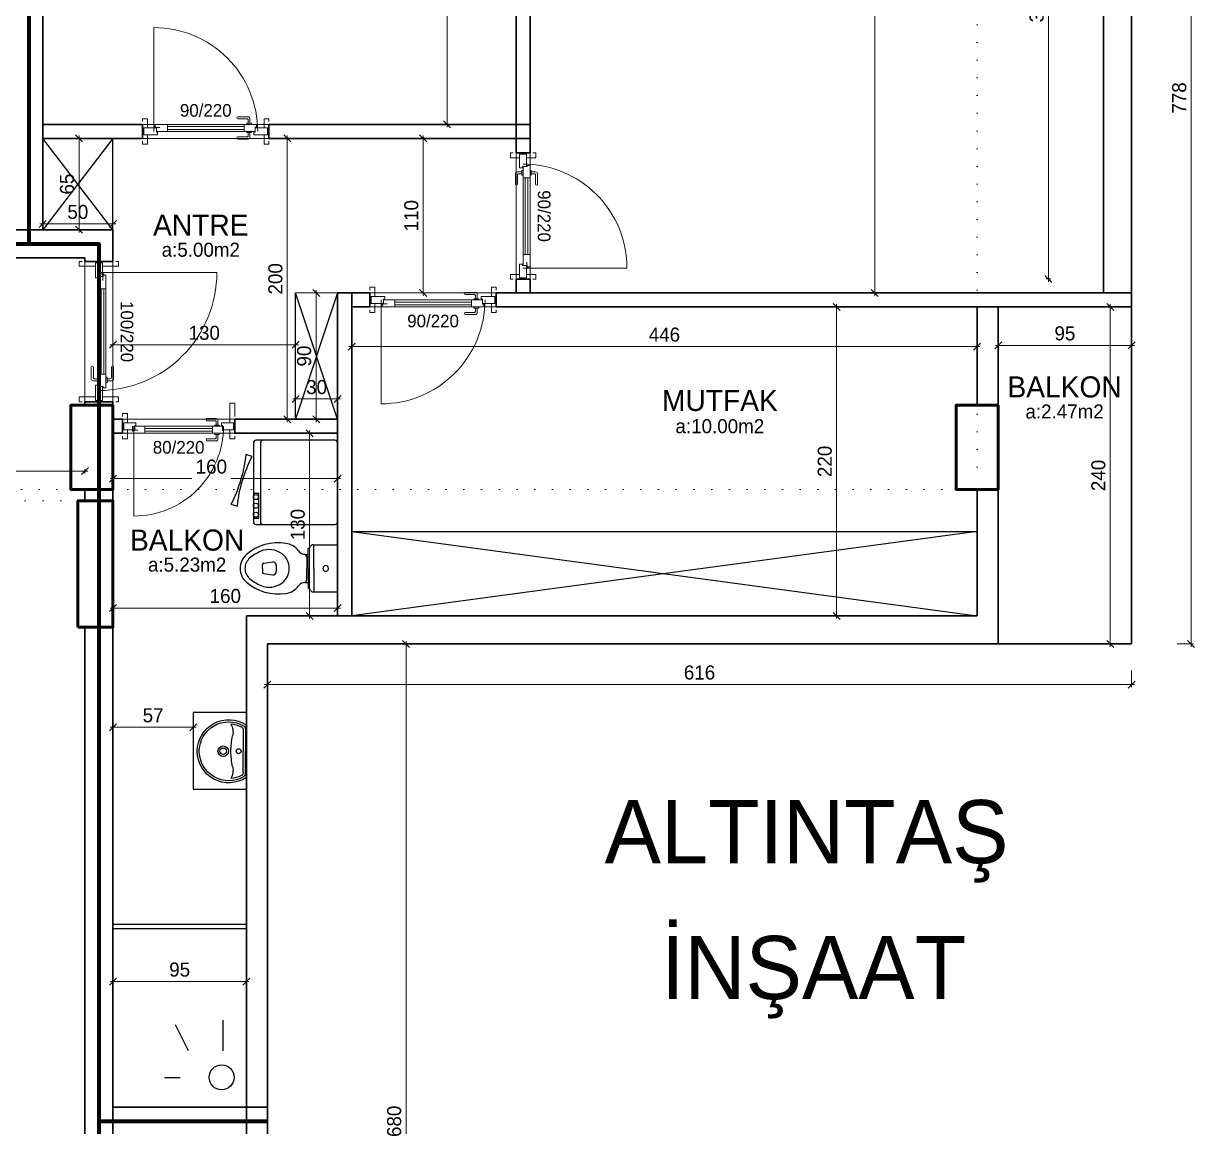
# Model space of a CAD drawing. Header units: centimetres. Extents: x 562865 to 1310255, y -148070 to 32737.
# Drawn here: x 587810 to 588644, y -12885 to -12099 of the extents above; entities that cross this region are included whole.
import ezdxf
from ezdxf.enums import TextEntityAlignment as Align

# ---------------------------------------------------------------- set-up
doc = ezdxf.new("R2010")
doc.units = ezdxf.units.CM
doc.header["$LTSCALE"] = 2.5
doc.linetypes.add('DOT', pattern=[0.25, 0, -0.25])
doc.layers.get('0').update_dxf_attribs({"color": 86})
for name, color, linetype, lineweight in [('ADAKENARI', 18, 'Continuous', 5), ('DUVAR', 4, 'Continuous', 30), ('duvar-kesim', 7, 'Continuous', 0), ('GÖRÜNÜŞLER', 96, 'Continuous', 25), ('iç ölçü', 106, 'Continuous', 18), ('kapi', 9, 'Continuous', 0), ('kolon', 1, 'Continuous', 53)]:
    doc.layers.add(name, color=color, linetype=linetype, lineweight=lineweight)
for name, color, linetype in [('alan', 7, 'Continuous'), ('kapi-yazi', 7, 'Continuous'), ('mahal', 7, 'Continuous')]:
    doc.layers.add(name, color=color, linetype=linetype)
doc.styles.add('PINAR', font='comic.ttf')
doc.dimstyles.new('TEMİZ ÖLÇÜ', dxfattribs={"dimtxt": 10, "dimasz": 5, "dimexe": 1.8, "dimexo": 0.625, "dimgap": 3, "dimtad": 1, "dimdec": 0, "dimrnd": 0.5, "dimzin": 1, "dimdsep": 46, "dimtxsty": 'PINAR', "dimblk": 'OBLIQUE', "dimcen": 0.9, "dimdle": 2, "dimclrd": 256, "dimclre": 256, "dimclrt": 7, "dimadec": 0, "dimazin": 0, "dimtfac": 1, "dimtdec": 0, "dimtofl": 0, "dimtmove": 2, "dimatfit": 2, "dimfxl": 10, "dimfxlon": 1, "dimlwd": -1, "dimlwe": -1, "dimarcsym": 0})

# ---------------------------------------------------------------- blocks, each defined once
blk = doc.blocks.new('_Oblique')
at = {"color": 0, "linetype": 'ByBlock', "lineweight": -2}
blk.add_line((-0.5, -0.5), (0.5, 0.5), dxfattribs=at)
blk = doc.blocks.new('*D859')
at = {"layer": 'Defpoints', "color": 0}
for p in [(587723.76, -12416.28), (587853.76, -12416.28), (587853.76, -12418.17)]:
    blk.add_point(p, dxfattribs=at)
at = {"layer": 'iç ölçü'}
for p, q in [((587721.76, -12418.17), (587855.76, -12418.17)), ((587723.76, -12416.9), (587723.76, -12419.97)), ((587853.76, -12416.9), (587853.76, -12419.97))]:
    blk.add_line(p, q, dxfattribs=at)
at = {"layer": 'iç ölçü', "linetype": 'ByBlock', "xscale": 5, "yscale": 5, "zscale": 5, "rotation": 180}
blk.add_blockref('_Oblique', (587723.76, -12418.17), dxfattribs=at)
at = {"layer": 'iç ölçü', "linetype": 'ByBlock', "xscale": 5, "yscale": 5, "zscale": 5}
blk.add_blockref('_Oblique', (587853.76, -12418.17), dxfattribs=at)
at = {"layer": 'iç ölçü', "color": 7, "insert": (587788.76, -12409.74), "char_height": 10, "attachment_point": 5, "style": 'PINAR'}
blk.add_mtext('130', dxfattribs=at)
blk = doc.blocks.new('fm-door1')
at = {"linetype": 'Continuous'}
for p, q in [((0, 25), (0, -25)), ((100, 25), (0, 25)), ((79.7, 31.8), (79.7, -0.3)), ((84, 27.6), (127.8, 27.6)), ((90, 50), (910, 50)), ((90, 50), (90, 30)), ((100, 30), (90, 30)), ((100, 30), (100, -5)), ((100, 30), (100, -5)), ((100, 0), (900, 0)), ((190, 50), (190, 0)), ((810, 50), (810, 0)), ((910, 30), (900, 30)), ((900, 30), (900, -5)), ((900, 25), (1000, 25)), ((910, 50), (910, 30)), ((1000, 25), (1000, -25)), ((110, -25), (0, -25)), ((100, -5), (110, -5)), ((110, -5), (100, -5)), ((110, -5), (110, -25)), ((110, -25), (110, -5)), ((890, -25), (890, -5)), ((890, -5), (900, -5)), ((890, -25), (1000, -25))]:
    blk.add_line(p, q, dxfattribs=at)
at = {"color": 8, "linetype": 'Continuous'}
for p, q in [((190, 35), (810, 35)), ((190, 15), (810, 15))]:
    blk.add_line(p, q, dxfattribs=at)
at = {"linetype": 'Continuous'}
for points in [[(857.6, 58.1), (857.6, 88.9, 0.414214), (842.4, 104.1), (758.6, 104.1, 1), (758.6, 88.9), (834.8, 88.9, -0.414214), (842.4, 81.3), (842.4, 58.1)], [(857.6, -8.1), (857.6, -38.9, -0.414214), (842.4, -54.1), (758.6, -54.1, -1), (758.6, -38.9), (834.8, -38.9, 0.414214), (842.4, -31.3), (842.4, -8.1)]]:
    blk.add_lwpolyline(points, format="xyb", dxfattribs=at)
for points in [[(869, 50), (869, 58.1), (831, 58.1), (831, 50)], [(869, 0), (869, -8.1), (831, -8.1), (831, 0)]]:
    blk.add_lwpolyline(points, dxfattribs=at)
blk.add_circle((84, 31.8), 4.26, dxfattribs=at)
blk = doc.blocks.new('*D843')
at = {"layer": 'Defpoints', "color": 0}
for p in [(588399.88, -11783.56), (588416.15, -11783.56), (588399.88, -12291.28)]:
    blk.add_point(p, dxfattribs=at)
at = {"layer": 'iç ölçü'}
for p, q in [((588416.15, -12293.28), (588416.15, -11781.56)), ((588406.15, -11783.56), (588417.95, -11783.56)), ((588406.15, -12291.28), (588417.95, -12291.28))]:
    blk.add_line(p, q, dxfattribs=at)
at = {"layer": 'iç ölçü', "linetype": 'ByBlock', "xscale": 5, "yscale": 5, "zscale": 5}
for p, rotation in [((588416.15, -11783.56), 90), ((588416.15, -12291.28), 270)]:
    blk.add_blockref('_Oblique', p, dxfattribs=dict(at, rotation=rotation))
at = {"layer": 'iç ölçü', "color": 7, "insert": (588407.68, -12037.42), "char_height": 10, "attachment_point": 5, "rotation": 90, "style": 'PINAR'}
blk.add_mtext('508', dxfattribs=at)
blk = doc.blocks.new('*D844')
at = {"layer": 'Defpoints', "color": 0}
for p in [(588537.69, -11893.56), (588537.69, -12281.28), (588539.86, -12281.28)]:
    blk.add_point(p, dxfattribs=at)
at = {"layer": 'iç ölçü'}
for p, q in [((588538.32, -11893.56), (588541.66, -11893.56)), ((588539.86, -11891.56), (588539.86, -12283.28)), ((588538.32, -12281.28), (588541.66, -12281.28))]:
    blk.add_line(p, q, dxfattribs=at)
at = {"layer": 'iç ölçü', "linetype": 'ByBlock', "xscale": 5, "yscale": 5, "zscale": 5}
for p, rotation in [((588539.86, -11893.56), 90), ((588539.86, -12281.28), 270)]:
    blk.add_blockref('_Oblique', p, dxfattribs=dict(at, rotation=rotation))
at = {"layer": 'iç ölçü', "color": 7, "insert": (588531.5, -12087.42), "char_height": 10, "attachment_point": 5, "rotation": 90, "style": 'PINAR'}
blk.add_mtext('388', dxfattribs=at)
blk = doc.blocks.new('*D847')
at = {"layer": 'Defpoints', "color": 0}
for p in [(588316.42, -12301.28), (588316.42, -12521.28), (588389.01, -12521.28)]:
    blk.add_point(p, dxfattribs=at)
at = {"layer": 'iç ölçü'}
for p, q in [((588389.01, -12299.28), (588389.01, -12523.28)), ((588379.01, -12301.28), (588390.81, -12301.28)), ((588379.01, -12521.28), (588390.81, -12521.28))]:
    blk.add_line(p, q, dxfattribs=at)
at = {"layer": 'iç ölçü', "linetype": 'ByBlock', "xscale": 5, "yscale": 5, "zscale": 5}
for p, rotation in [((588389.01, -12301.28), 90), ((588389.01, -12521.28), 270)]:
    blk.add_blockref('_Oblique', p, dxfattribs=dict(at, rotation=rotation))
at = {"layer": 'iç ölçü', "color": 7, "insert": (588380.62, -12411.28), "char_height": 10, "attachment_point": 5, "rotation": 90, "style": 'PINAR'}
blk.add_mtext('220', dxfattribs=at)
blk = doc.blocks.new('*D848')
at = {"layer": 'Defpoints', "color": 0}
for p in [(588043.76, -12330.81), (588489.09, -12329.54), (588489.09, -12330.81)]:
    blk.add_point(p, dxfattribs=at)
at = {"layer": 'iç ölçü'}
for p, q in [((588041.76, -12329.54), (588491.09, -12329.54)), ((588043.76, -12330.19), (588043.76, -12327.74)), ((588489.09, -12330.19), (588489.09, -12327.74))]:
    blk.add_line(p, q, dxfattribs=at)
at = {"layer": 'iç ölçü', "linetype": 'ByBlock', "xscale": 5, "yscale": 5, "zscale": 5, "rotation": 180}
blk.add_blockref('_Oblique', (588043.76, -12329.54), dxfattribs=at)
at = {"layer": 'iç ölçü', "linetype": 'ByBlock', "xscale": 5, "yscale": 5, "zscale": 5}
blk.add_blockref('_Oblique', (588489.09, -12329.54), dxfattribs=at)
at = {"layer": 'iç ölçü', "color": 7, "insert": (588266.42, -12321.02), "char_height": 10, "attachment_point": 5, "style": 'PINAR'}
blk.add_mtext('446', dxfattribs=at)
blk = doc.blocks.new('*D849')
at = {"layer": 'Defpoints', "color": 0}
for p in [(587873.76, -12391.23), (588033.76, -12391.23), (588033.76, -12423.52)]:
    blk.add_point(p, dxfattribs=at)
at = {"layer": 'iç ölçü'}
for p, q in [((587873.76, -12413.52), (587873.76, -12425.32)), ((588033.76, -12413.52), (588033.76, -12425.32)), ((587871.76, -12423.52), (587930.03, -12423.52)), ((588035.76, -12423.52), (587957.63, -12423.52))]:
    blk.add_line(p, q, dxfattribs=at)
at = {"layer": 'iç ölçü', "linetype": 'ByBlock', "xscale": 5, "yscale": 5, "zscale": 5, "rotation": 180}
blk.add_blockref('_Oblique', (587873.76, -12423.52), dxfattribs=at)
at = {"layer": 'iç ölçü', "linetype": 'ByBlock', "xscale": 5, "yscale": 5, "zscale": 5}
blk.add_blockref('_Oblique', (588033.76, -12423.52), dxfattribs=at)
at = {"layer": 'iç ölçü', "color": 7, "insert": (587943.83, -12415.03), "char_height": 10, "attachment_point": 5, "style": 'PINAR'}
blk.add_mtext('160', dxfattribs=at)
blk = doc.blocks.new('WRSETHSRTH')
at = {"layer": 'ADAKENARI', "color": 2, "linetype": 'DOT', "ltscale": 20}
for points in [[(588489.09, -15266.74), (588489.09, -15824.46), (586868.44, -15824.46), (586868.44, -15266.74)], [(587873.76, -15832.46), (587873.76, -16716.46), (587483.76, -16716.46), (587483.76, -15832.46)]]:
    blk.add_lwpolyline(points, close=True, dxfattribs=at)
blk = doc.blocks.new('Klozet-1')
for p, q in [((16.75, 0), (-16.75, 0)), ((16.75, -17.5), (16.75, 0)), ((-16.75, -17.5), (-16.75, 0)), ((0, -17), (-16.75, -17)), ((0, -21), (-13.8398, -21)), ((-10, -23), (-10, -21)), ((-8.0157, -22.0272), (0, -22.0272)), ((0, -17), (16.75, -17)), ((0, -21), (13.8397, -21)), ((8.0156, -22.0272), (0, -22.0272)), ((10, -23), (10, -21)), ((-3.7475, -52.5499), (-4.5772, -46.068)), ((3.7475, -52.5499), (4.5771, -46.068)), ((0, -53.5), (-2.7488, -53.5)), ((0, -53.5), (2.7487, -53.5))]:
    blk.add_line(p, q)
for centre, radius, start, end in [((0, -8.5), 2, 90, 270), ((0, -8.5), 2, 270, 90), ((-14.75, -17.5), 2, 180, 245.214224), ((-16.6366, -21.5854), 2.5, 21.212156, 65.214224), ((-13.8398, -20.5), 0.5, 201.212156, 270), ((-16, -23), 6, 306.869898, 0), ((-8.0157, -24.0272), 2, 90, 176.416678), ((8.0156, -24.0272), 2, 3.583322, 90), ((16, -23), 6, 180, 233.130102), ((13.8397, -20.5), 0.5, 270, 338.787844), ((16.6365, -21.5854), 2.5, 114.785776, 158.787844), ((14.75, -17.5), 2, 294.785776, 0), ((-4, -39), 14, 126.869898, 171.135952), ((4, -39), 14, 8.864048, 53.130102), ((16.7492, -42.2359), 35, 171.135952, 220.418686), ((1.5795, -48.7268), 15, 142.16423, 203.165473), ((0, -47.5), 13, 90, 142.16423), ((0, -47.5), 13, 37.83577, 90), ((-16.7492, -42.2359), 35, 319.581314, 8.864048), ((-1.5796, -48.7268), 15, 336.834527, 37.83577), ((-2.5933, -45.8141), 2, 103.10266, 187.293703), ((0.8071, -60.4236), 17, 92.721352, 103.10266), ((-0.8072, -60.4236), 17, 76.89734, 87.278648), ((2.5933, -45.8141), 2, 352.706297, 76.89734), ((16.7492, -42.2359), 31.5, 203.165473, 220.418686), ((-2.7488, -52.5), 1, 182.862405, 270), ((2.7487, -52.5), 1, 270, 357.137595), ((-16.7492, -42.2359), 31.5, 319.581314, 336.834527), ((0, -56.5), 13, 220.418686, 270), ((0, -56.5), 9.5, 220.418686, 270), ((0, -56.5), 9.5, 270, 319.581314), ((0, -56.5), 13, 270, 319.581314)]:
    blk.add_arc(centre, radius, start, end)
blk = doc.blocks.new('C.Mak')
at = {"color": 8}
for p, q in [((25.69, -56.11), (8.15, -56.11)), ((8.15, -56.11), (8.15, -59.29)), ((25.69, -59.29), (25.69, -56.11))]:
    blk.add_line(p, q, dxfattribs=at)
blk.add_lwpolyline([(-27.67, 0, 0.414214), (-29.72, -2.05), (-29.72, -57.95, 0.414214), (-27.67, -60), (28.23, -60, 0.414214), (30.28, -57.95), (30.28, -2.05, 0.414214), (28.23, 0)], format="xyb", close=True)
blk.add_lwpolyline([(-29.72, -52.95, 0.414214), (-27.67, -55), (28.23, -55, 0.414214), (30.28, -52.95)], format="xyb")
blk.add_lwpolyline([(15.87, -75.96), (17.21, -71.43, -0.091234), (-18.18, -60.91), (-19.53, -65.44, -0.091234)], format="xyb", close=True, dxfattribs=at)
for centre in [(10.72, -58.18), (16.92, -58.18), (23.32, -58.18)]:
    blk.add_circle(centre, 1.82, dxfattribs=at)
blk = doc.blocks.new('*D834')
at = {"layer": 'Defpoints', "color": 0}
for p in [(588085.15, -12181.28), (588085.15, -12291.28), (588094.65, -12291.28)]:
    blk.add_point(p, dxfattribs=at)
at = {"layer": 'iç ölçü'}
for p, q in [((588085.78, -12181.28), (588096.45, -12181.28)), ((588094.65, -12179.28), (588094.65, -12293.28)), ((588085.78, -12291.28), (588096.45, -12291.28))]:
    blk.add_line(p, q, dxfattribs=at)
at = {"layer": 'iç ölçü', "linetype": 'ByBlock', "xscale": 5, "yscale": 5, "zscale": 5}
for p, rotation in [((588094.65, -12181.28), 90), ((588094.65, -12291.28), 270)]:
    blk.add_blockref('_Oblique', p, dxfattribs=dict(at, rotation=rotation))
at = {"layer": 'iç ölçü', "color": 7, "insert": (588086.24, -12236.28), "char_height": 10, "attachment_point": 5, "rotation": 90, "style": 'PINAR'}
blk.add_mtext('110', dxfattribs=at)
blk = doc.blocks.new('*D835')
at = {"layer": 'Defpoints', "color": 0}
for p in [(587997.86, -12181.28), (588051.18, -12181.28), (588025.74, -12381.23)]:
    blk.add_point(p, dxfattribs=at)
at = {"layer": 'iç ölçü'}
for p, q in [((588007.86, -12181.28), (587996.06, -12181.28)), ((587997.86, -12383.23), (587997.86, -12179.28)), ((588007.86, -12381.23), (587996.06, -12381.23))]:
    blk.add_line(p, q, dxfattribs=at)
at = {"layer": 'iç ölçü', "linetype": 'ByBlock', "xscale": 5, "yscale": 5, "zscale": 5}
for p, rotation in [((587997.86, -12181.28), 90), ((587997.86, -12381.23), 270)]:
    blk.add_blockref('_Oblique', p, dxfattribs=dict(at, rotation=rotation))
at = {"layer": 'iç ölçü', "color": 7, "insert": (587989.46, -12281.25), "char_height": 10, "attachment_point": 5, "rotation": 90, "style": 'PINAR'}
blk.add_mtext('200', dxfattribs=at)
blk = doc.blocks.new('*D836')
at = {"layer": 'Defpoints', "color": 0}
for p in [(588049.26, -11783.56), (588105.69, -12171.28), (588111.72, -12171.28)]:
    blk.add_point(p, dxfattribs=at)
at = {"layer": 'iç ölçü'}
for p, q in [((588111.72, -11781.56), (588111.72, -12173.28)), ((588101.72, -11783.56), (588113.52, -11783.56)), ((588106.31, -12171.28), (588113.52, -12171.28))]:
    blk.add_line(p, q, dxfattribs=at)
at = {"layer": 'iç ölçü', "linetype": 'ByBlock', "xscale": 5, "yscale": 5, "zscale": 5}
for p, rotation in [((588111.72, -11783.56), 90), ((588111.72, -12171.28), 270)]:
    blk.add_blockref('_Oblique', p, dxfattribs=dict(at, rotation=rotation))
at = {"layer": 'iç ölçü', "color": 7, "insert": (588103.37, -11977.42), "char_height": 10, "attachment_point": 5, "rotation": 90, "style": 'PINAR'}
blk.add_mtext('388', dxfattribs=at)
blk = doc.blocks.new('*D837')
at = {"layer": 'Defpoints', "color": 0}
for p in [(588018.76, -12291.28), (588018.49, -12381.23), (588018.76, -12381.23)]:
    blk.add_point(p, dxfattribs=at)
at = {"layer": 'iç ölçü'}
for p, q in [((588018.49, -12291.28), (588016.69, -12291.28)), ((588018.49, -12289.28), (588018.49, -12383.23)), ((588018.49, -12381.23), (588016.69, -12381.23))]:
    blk.add_line(p, q, dxfattribs=at)
at = {"layer": 'iç ölçü', "linetype": 'ByBlock', "xscale": 5, "yscale": 5, "zscale": 5}
for p, rotation in [((588018.49, -12291.28), 90), ((588018.49, -12381.23), 270)]:
    blk.add_blockref('_Oblique', p, dxfattribs=dict(at, rotation=rotation))
at = {"layer": 'iç ölçü', "color": 7, "insert": (588009.91, -12336.25), "char_height": 10, "attachment_point": 5, "rotation": 90, "style": 'PINAR'}
blk.add_mtext('90', dxfattribs=at)
blk = doc.blocks.new('*D838')
at = {"layer": 'Defpoints', "color": 0}
for p in [(588003.76, -12347.92), (588033.76, -12347.92), (588003.76, -12366.82)]:
    blk.add_point(p, dxfattribs=at)
at = {"layer": 'iç ölçü'}
for p, q in [((588003.76, -12356.82), (588003.76, -12368.62)), ((588033.76, -12356.82), (588033.76, -12368.62)), ((588035.76, -12366.82), (588001.76, -12366.82))]:
    blk.add_line(p, q, dxfattribs=at)
at = {"layer": 'iç ölçü', "linetype": 'ByBlock', "xscale": 5, "yscale": 5, "zscale": 5, "rotation": 180}
blk.add_blockref('_Oblique', (588003.76, -12366.82), dxfattribs=at)
at = {"layer": 'iç ölçü', "linetype": 'ByBlock', "xscale": 5, "yscale": 5, "zscale": 5}
blk.add_blockref('_Oblique', (588033.76, -12366.82), dxfattribs=at)
at = {"layer": 'iç ölçü', "color": 7, "insert": (588018.76, -12358.4), "char_height": 10, "attachment_point": 5, "style": 'PINAR'}
blk.add_mtext('30', dxfattribs=at)
blk = doc.blocks.new('*D839')
at = {"layer": 'Defpoints', "color": 0}
for p in [(587873.76, -12328.19), (587873.76, -12331.82), (588003.76, -12353.29)]:
    blk.add_point(p, dxfattribs=at)
at = {"layer": 'iç ölçü'}
for p, q in [((588005.76, -12328.19), (587871.76, -12328.19)), ((587873.76, -12331.19), (587873.76, -12326.39)), ((588003.76, -12338.19), (588003.76, -12326.39))]:
    blk.add_line(p, q, dxfattribs=at)
at = {"layer": 'iç ölçü', "linetype": 'ByBlock', "xscale": 5, "yscale": 5, "zscale": 5, "rotation": 180}
blk.add_blockref('_Oblique', (587873.76, -12328.19), dxfattribs=at)
at = {"layer": 'iç ölçü', "linetype": 'ByBlock', "xscale": 5, "yscale": 5, "zscale": 5}
blk.add_blockref('_Oblique', (588003.76, -12328.19), dxfattribs=at)
at = {"layer": 'iç ölçü', "color": 7, "insert": (587938.76, -12319.76), "char_height": 10, "attachment_point": 5, "style": 'PINAR'}
blk.add_mtext('130', dxfattribs=at)
blk = doc.blocks.new('*D840')
at = {"layer": 'Defpoints', "color": 0}
for p in [(587850.89, -12181.28), (587849.6, -12246.28), (587850.89, -12246.28)]:
    blk.add_point(p, dxfattribs=at)
at = {"layer": 'iç ölçü'}
for p, q in [((587850.26, -12181.28), (587847.8, -12181.28)), ((587849.6, -12179.28), (587849.6, -12248.28)), ((587850.26, -12246.28), (587847.8, -12246.28))]:
    blk.add_line(p, q, dxfattribs=at)
at = {"layer": 'iç ölçü', "linetype": 'ByBlock', "xscale": 5, "yscale": 5, "zscale": 5}
for p, rotation in [((587849.6, -12181.28), 90), ((587849.6, -12246.28), 270)]:
    blk.add_blockref('_Oblique', p, dxfattribs=dict(at, rotation=rotation))
at = {"layer": 'iç ölçü', "color": 7, "insert": (587841.09, -12213.78), "char_height": 10, "attachment_point": 5, "rotation": 90, "style": 'PINAR'}
blk.add_mtext('65', dxfattribs=at)
blk = doc.blocks.new('*D841')
at = {"layer": 'Defpoints', "color": 0}
for p in [(587823.76, -12230.72), (587873.76, -12230.72), (587873.76, -12242.14)]:
    blk.add_point(p, dxfattribs=at)
at = {"layer": 'iç ölçü'}
for p, q in [((587823.76, -12232.14), (587823.76, -12243.94)), ((587873.76, -12232.14), (587873.76, -12243.94)), ((587821.76, -12242.14), (587875.76, -12242.14))]:
    blk.add_line(p, q, dxfattribs=at)
at = {"layer": 'iç ölçü', "linetype": 'ByBlock', "xscale": 5, "yscale": 5, "zscale": 5, "rotation": 180}
blk.add_blockref('_Oblique', (587823.76, -12242.14), dxfattribs=at)
at = {"layer": 'iç ölçü', "linetype": 'ByBlock', "xscale": 5, "yscale": 5, "zscale": 5}
blk.add_blockref('_Oblique', (587873.76, -12242.14), dxfattribs=at)
at = {"layer": 'iç ölçü', "color": 7, "insert": (587848.76, -12233.66), "char_height": 10, "attachment_point": 5, "style": 'PINAR'}
blk.add_mtext('50', dxfattribs=at)
blk = doc.blocks.new('*D911')
at = {"layer": 'Defpoints', "color": 0}
for p in [(588084.42, -12541.28), (588082.52, -13221.28), (588084.42, -13221.28)]:
    blk.add_point(p, dxfattribs=at)
at = {"layer": 'iç ölçü'}
for p, q in [((588083.8, -12541.28), (588080.72, -12541.28)), ((588082.52, -12539.28), (588082.52, -13223.28)), ((588083.8, -13221.28), (588080.72, -13221.28))]:
    blk.add_line(p, q, dxfattribs=at)
at = {"layer": 'iç ölçü', "linetype": 'ByBlock', "xscale": 5, "yscale": 5, "zscale": 5}
for p, rotation in [((588082.52, -12541.28), 90), ((588082.52, -13221.28), 270)]:
    blk.add_blockref('_Oblique', p, dxfattribs=dict(at, rotation=rotation))
at = {"layer": 'iç ölçü', "color": 7, "insert": (588074.02, -12881.28), "char_height": 10, "attachment_point": 5, "rotation": 90, "style": 'PINAR'}
blk.add_mtext('680', dxfattribs=at)
blk = doc.blocks.new('Lav-1')
for p, q in [((-18.7083, 0), (18.7083, 0)), ((-15.105, -2.2), (0, -2.2)), ((15.105, -2.2), (0, -2.2))]:
    blk.add_line(p, q)
at = {"color": 8}
for p in [(-15.9925, -0.7), (15.9925, -0.7)]:
    blk.add_line(p, (0, -0.7), dxfattribs=at)
for centre, radius, start, end in [((0, -12.5), 22.5, 146.251011, 270), ((0, -12.5), 22.5, 270, 33.748989), ((0, -12.5), 19.5, 152.688782, 175.764074), ((-15.105, -4.7), 2.5, 90, 152.688782), ((15.105, -4.7), 2.5, 27.311218, 90), ((0, -12.5), 19.5, 4.235926, 27.311218), ((-13.5377, -21.504), 12, 77.387843, 119.499625), ((0, 39), 50, 257.387843, 270), ((0, 39), 50, 270, 282.612157), ((13.5377, -21.504), 12, 60.500375, 102.612157)]:
    blk.add_arc(centre, radius, start, end)
for centre, radius, start, end in [((0, -12.5), 21, 149.821029, 270), ((-15.9925, -3.2), 2.5, 90, 149.821029), ((0, -5.5), 1.75, 90, 270), ((0, -12.5), 21, 270, 30.178971), ((0, -5.5), 1.75, 270, 90), ((15.9925, -3.2), 2.5, 30.178971, 90), ((0, -16.5), 3.75, 90, 270), ((0, -16.5), 2.3, 90, 270), ((0, -16.5), 3.75, 270, 90), ((0, -16.5), 2.3, 270, 90)]:
    blk.add_arc(centre, radius, start, end, dxfattribs=at)
blk = doc.blocks.new('*D912')
at = {"layer": 'Defpoints', "color": 0}
for p in [(587873.76, -12590.06), (587930.94, -12590.06), (587873.76, -12600.57)]:
    blk.add_point(p, dxfattribs=at)
at = {"layer": 'iç ölçü'}
for p, q in [((587873.76, -12590.68), (587873.76, -12602.37)), ((587930.94, -12590.68), (587930.94, -12602.37)), ((587932.94, -12600.57), (587871.76, -12600.57))]:
    blk.add_line(p, q, dxfattribs=at)
at = {"layer": 'iç ölçü', "linetype": 'ByBlock', "xscale": 5, "yscale": 5, "zscale": 5, "rotation": 180}
blk.add_blockref('_Oblique', (587873.76, -12600.57), dxfattribs=at)
at = {"layer": 'iç ölçü', "linetype": 'ByBlock', "xscale": 5, "yscale": 5, "zscale": 5}
blk.add_blockref('_Oblique', (587930.94, -12600.57), dxfattribs=at)
at = {"layer": 'iç ölçü', "color": 7, "insert": (587902.35, -12592.12), "char_height": 10, "attachment_point": 5, "style": 'PINAR'}
blk.add_mtext('57', dxfattribs=at)
blk = doc.blocks.new('*D913')
at = {"layer": 'Defpoints', "color": 0}
for p in [(587873.76, -12770.55), (587968.76, -12770.55), (587873.76, -12781.81)]:
    blk.add_point(p, dxfattribs=at)
at = {"layer": 'iç ölçü'}
for p, q in [((587873.76, -12771.81), (587873.76, -12783.61)), ((587968.76, -12771.81), (587968.76, -12783.61)), ((587970.76, -12781.81), (587871.76, -12781.81))]:
    blk.add_line(p, q, dxfattribs=at)
at = {"layer": 'iç ölçü', "linetype": 'ByBlock', "xscale": 5, "yscale": 5, "zscale": 5, "rotation": 180}
blk.add_blockref('_Oblique', (587873.76, -12781.81), dxfattribs=at)
at = {"layer": 'iç ölçü', "linetype": 'ByBlock', "xscale": 5, "yscale": 5, "zscale": 5}
blk.add_blockref('_Oblique', (587968.76, -12781.81), dxfattribs=at)
at = {"layer": 'iç ölçü', "color": 7, "insert": (587921.26, -12773.27), "char_height": 10, "attachment_point": 5, "style": 'PINAR'}
blk.add_mtext('95', dxfattribs=at)
blk = doc.blocks.new('*D917')
at = {"layer": 'Defpoints', "color": 0}
for p in [(588551.83, -12301.28), (588551.83, -12541.28), (588583.86, -12541.28)]:
    blk.add_point(p, dxfattribs=at)
at = {"layer": 'iç ölçü'}
for p, q in [((588583.86, -12299.28), (588583.86, -12543.28)), ((588573.86, -12301.28), (588585.66, -12301.28)), ((588573.86, -12541.28), (588585.66, -12541.28))]:
    blk.add_line(p, q, dxfattribs=at)
at = {"layer": 'iç ölçü', "linetype": 'ByBlock', "xscale": 5, "yscale": 5, "zscale": 5}
for p, rotation in [((588583.86, -12301.28), 90), ((588583.86, -12541.28), 270)]:
    blk.add_blockref('_Oblique', p, dxfattribs=dict(at, rotation=rotation))
at = {"layer": 'iç ölçü', "color": 7, "insert": (588575.45, -12421.28), "char_height": 10, "attachment_point": 5, "rotation": 90, "style": 'PINAR'}
blk.add_mtext('240', dxfattribs=at)
blk = doc.blocks.new('*D918')
at = {"layer": 'Defpoints', "color": 0}
for p in [(588504.09, -12324.32), (588599.09, -12324.32), (588599.09, -12328.68)]:
    blk.add_point(p, dxfattribs=at)
at = {"layer": 'iç ölçü'}
for p, q in [((588504.09, -12324.95), (588504.09, -12330.48)), ((588599.09, -12324.95), (588599.09, -12330.48)), ((588502.09, -12328.68), (588601.09, -12328.68))]:
    blk.add_line(p, q, dxfattribs=at)
at = {"layer": 'iç ölçü', "linetype": 'ByBlock', "xscale": 5, "yscale": 5, "zscale": 5, "rotation": 180}
blk.add_blockref('_Oblique', (588504.09, -12328.68), dxfattribs=at)
at = {"layer": 'iç ölçü', "linetype": 'ByBlock', "xscale": 5, "yscale": 5, "zscale": 5}
blk.add_blockref('_Oblique', (588599.09, -12328.68), dxfattribs=at)
at = {"layer": 'iç ölçü', "color": 7, "insert": (588551.59, -12320.14), "char_height": 10, "attachment_point": 5, "style": 'PINAR'}
blk.add_mtext('95', dxfattribs=at)
blk = doc.blocks.new('*D926')
at = {"layer": 'Defpoints', "color": 0}
for p in [(588013.81, -12391.23), (588013.81, -12521.28), (588013.81, -12521.28)]:
    blk.add_point(p, dxfattribs=at)
at = {"layer": 'iç ölçü'}
for p, q in [((588013.19, -12391.23), (588012.01, -12391.23)), ((588013.81, -12389.23), (588013.81, -12523.28)), ((588013.19, -12521.28), (588012.01, -12521.28))]:
    blk.add_line(p, q, dxfattribs=at)
at = {"layer": 'iç ölçü', "linetype": 'ByBlock', "xscale": 5, "yscale": 5, "zscale": 5}
for p, rotation in [((588013.81, -12391.23), 90), ((588013.81, -12521.28), 270)]:
    blk.add_blockref('_Oblique', p, dxfattribs=dict(at, rotation=rotation))
at = {"layer": 'iç ölçü', "color": 7, "insert": (588005.38, -12456.25), "char_height": 10, "attachment_point": 5, "rotation": 90, "style": 'PINAR'}
blk.add_mtext('130', dxfattribs=at)
blk = doc.blocks.new('*D927')
at = {"layer": 'Defpoints', "color": 0}
for p in [(587873.76, -12514.3), (587873.76, -12515.7), (588033.76, -12514.3)]:
    blk.add_point(p, dxfattribs=at)
at = {"layer": 'iç ölçü'}
for p, q in [((588035.76, -12515.7), (587871.76, -12515.7)), ((587873.76, -12514.93), (587873.76, -12517.5)), ((588033.76, -12514.93), (588033.76, -12517.5))]:
    blk.add_line(p, q, dxfattribs=at)
at = {"layer": 'iç ölçü', "linetype": 'ByBlock', "xscale": 5, "yscale": 5, "zscale": 5, "rotation": 180}
blk.add_blockref('_Oblique', (587873.76, -12515.7), dxfattribs=at)
at = {"layer": 'iç ölçü', "linetype": 'ByBlock', "xscale": 5, "yscale": 5, "zscale": 5}
blk.add_blockref('_Oblique', (588033.76, -12515.7), dxfattribs=at)
at = {"layer": 'iç ölçü', "color": 7, "insert": (587953.76, -12507.18), "char_height": 10, "attachment_point": 5, "style": 'PINAR'}
blk.add_mtext('160', dxfattribs=at)
blk = doc.blocks.new('*D932')
at = {"layer": 'Defpoints', "color": 0}
for p in [(588599.09, -11763.56), (588599.09, -12541.28), (588641.42, -12541.28)]:
    blk.add_point(p, dxfattribs=at)
at = {"layer": 'iç ölçü'}
for p, q in [((588631.42, -11763.56), (588643.22, -11763.56)), ((588641.42, -11761.56), (588641.42, -12543.28)), ((588631.42, -12541.28), (588643.22, -12541.28))]:
    blk.add_line(p, q, dxfattribs=at)
at = {"layer": 'iç ölçü', "linetype": 'ByBlock', "xscale": 5, "yscale": 5, "zscale": 5}
for p, rotation in [((588641.42, -11763.56), 90), ((588641.42, -12541.28), 270)]:
    blk.add_blockref('_Oblique', p, dxfattribs=dict(at, rotation=rotation))
at = {"layer": 'iç ölçü', "color": 7, "lineweight": 120, "insert": (588633.02, -12152.42), "char_height": 10, "attachment_point": 5, "rotation": 90, "style": 'PINAR'}
blk.add_mtext('778', dxfattribs=at)
blk = doc.blocks.new('*D934')
at = {"layer": 'Defpoints', "color": 0}
for p in [(587983.76, -12541.28), (588599.09, -12541.28), (588599.09, -12570.2)]:
    blk.add_point(p, dxfattribs=at)
at = {"layer": 'iç ölçü'}
for p, q in [((587983.76, -12560.2), (587983.76, -12572)), ((588599.09, -12560.2), (588599.09, -12572)), ((587981.76, -12570.2), (588601.09, -12570.2))]:
    blk.add_line(p, q, dxfattribs=at)
at = {"layer": 'iç ölçü', "linetype": 'ByBlock', "xscale": 5, "yscale": 5, "zscale": 5, "rotation": 180}
blk.add_blockref('_Oblique', (587983.76, -12570.2), dxfattribs=at)
at = {"layer": 'iç ölçü', "linetype": 'ByBlock', "xscale": 5, "yscale": 5, "zscale": 5}
blk.add_blockref('_Oblique', (588599.09, -12570.2), dxfattribs=at)
at = {"layer": 'iç ölçü', "color": 7, "lineweight": 120, "insert": (588291.42, -12561.68), "char_height": 10, "attachment_point": 5, "style": 'PINAR'}
blk.add_mtext('616', dxfattribs=at)

msp = doc.modelspace()

# ---------------------------------------------------------------- linework, layer by layer
at = {"layer": 'ADAKENARI', "color": 2, "linetype": 'DOT', "ltscale": 20}
msp.add_lwpolyline([(587873.76, -12439.28), (587873.76, -13323.28), (587483.76, -13323.28), (587483.76, -12439.28)], close=True, dxfattribs=at)
at = {"layer": 'DUVAR'}
for p, q in [((587823.76, -12246.28), (587823.76, -11763.56)), ((588160.76, -12191.55), (588160.76, -11763.56)), ((588170.76, -12191.55), (588170.76, -11763.56)), ((588599.09, -12541.28), (588599.09, -11763.56)), ((588579.09, -12291.28), (588579.09, -11873.56)), ((587823.76, -12171.28), (587894.86, -12171.28)), ((587894.86, -12181.28), (587894.86, -12171.28)), ((587984.86, -12171.28), (588170.76, -12171.28)), ((587984.86, -12181.28), (587984.86, -12171.28)), ((587823.76, -12181.28), (587894.86, -12181.28)), ((587984.86, -12181.28), (588170.76, -12181.28)), ((588160.76, -12191.55), (588170.76, -12191.55)), ((587483.76, -12246.28), (587873.76, -12246.28)), ((587873.76, -12268.81), (587873.76, -12246.28)), ((587503.76, -12266.28), (587853.76, -12266.28)), ((587853.76, -12268.81), (587853.76, -12266.28)), ((587853.76, -12268.81), (587873.76, -12268.81)), ((588160.76, -12291.28), (588160.76, -12281.55)), ((588160.76, -12281.55), (588170.76, -12281.55)), ((588170.76, -12291.28), (588170.76, -12281.55)), ((588033.76, -12291.28), (588056.7, -12291.28)), ((588033.76, -12521.28), (588033.76, -12291.28)), ((588043.76, -12521.28), (588043.76, -12291.28)), ((588056.7, -12291.28), (588056.7, -12301.28)), ((588146.7, -12291.28), (588599.09, -12291.28)), ((588146.7, -12291.28), (588146.7, -12301.28)), ((588043.76, -12301.28), (588056.7, -12301.28)), ((588146.7, -12301.28), (588599.09, -12301.28)), ((588489.09, -12371.28), (588489.09, -12301.28)), ((588504.09, -12541.28), (588504.09, -12301.28)), ((587853.76, -12368.81), (587873.76, -12368.81)), ((587853.76, -12371.28), (587853.76, -12368.81)), ((587873.76, -12439.28), (587873.76, -12368.81)), ((587873.76, -12381.23), (587880.54, -12381.23)), ((587880.54, -12381.23), (587880.54, -12391.23)), ((587960.54, -12381.23), (588033.76, -12381.23)), ((587960.54, -12381.23), (587960.54, -12391.23)), ((587873.76, -12391.23), (587880.54, -12391.23)), ((587960.54, -12391.23), (588033.76, -12391.23)), ((587853.76, -12439.28), (587853.76, -12431.28)), ((588489.09, -12521.28), (588489.09, -12431.28)), ((587968.76, -13236.28), (587968.76, -12521.28)), ((587968.76, -12521.28), (588489.09, -12521.28)), ((587853.76, -12529.28), (587853.76, -13233.28)), ((587873.76, -12529.28), (587873.76, -13233.28)), ((587983.76, -13221.28), (587983.76, -12541.28)), ((587983.76, -12541.28), (588599.09, -12541.28)), ((587873.76, -12871.28), (587983.76, -12871.28))]:
    msp.add_line(p, q, dxfattribs=at)
at = {"layer": 'duvar-kesim'}
for p, q in [((587894.86, -12171.28), (587984.86, -12171.28)), ((587894.86, -12181.28), (587984.86, -12181.28)), ((588160.76, -12281.55), (588160.76, -12191.55)), ((588170.76, -12281.55), (588170.76, -12191.55)), ((587853.76, -12268.81), (587853.76, -12368.81)), ((587873.76, -12268.81), (587873.76, -12368.81)), ((588056.7, -12291.28), (588146.7, -12291.28)), ((588056.7, -12301.28), (588146.7, -12301.28)), ((587880.54, -12381.23), (587960.54, -12381.23)), ((587880.54, -12391.23), (587960.54, -12391.23))]:
    msp.add_line(p, q, dxfattribs=at)
at = {"layer": 'GÖRÜNÜŞLER'}
for p, q in [((587873.76, -12181.28), (587823.76, -12246.28)), ((587873.76, -12246.28), (587823.76, -12181.28)), ((587873.76, -12246.28), (587873.76, -12181.28)), ((588003.76, -12381.23), (588003.76, -12291.28)), ((588033.76, -12381.23), (588003.76, -12291.28)), ((588033.76, -12291.28), (588003.76, -12381.23)), ((588043.76, -12461.28), (588489.09, -12461.28)), ((588043.76, -12461.28), (588489.09, -12521.28)), ((588489.09, -12461.28), (588043.76, -12521.28)), ((587968.76, -12741.18), (587873.76, -12741.18)), ((587968.76, -12744.18), (587873.76, -12744.18)), ((587927.59, -12831.03), (587918.32, -12812.49)), ((587952.26, -12831.03), (587952.26, -12809.15)), ((587921.66, -12850.31), (587910.52, -12850.31))]:
    msp.add_line(p, q, dxfattribs=at)
msp.add_lwpolyline([(587968.76, -12590.06), (587930.94, -12590.06), (587930.94, -12644.74), (587968.76, -12644.74)], close=True, dxfattribs=at)
msp.add_circle((587951.14, -12849.94), 8.9, dxfattribs=at)
at = {"layer": 'iç ölçü'}
for p, q in [((588599.09, -12541.28), (588599.09, -11763.56)), ((587813.76, -12246.28), (587873.76, -12246.28)), ((588003.76, -12291.28), (588033.76, -12291.28)), ((587983.76, -12881.28), (587983.76, -12541.28)), ((587983.76, -12541.28), (588599.09, -12541.28))]:
    msp.add_line(p, q, dxfattribs=at)
at = {"layer": 'kapi'}
for points in [[(587902.86, -12176.28), (587902.86, -12102.28, -0.414214), (587976.86, -12176.28, -0.414214)], [(588165.76, -12273.55), (588239.76, -12273.55, 0.414214), (588165.76, -12199.55, 0.414214)], [(587863.76, -12276.81), (587947.76, -12276.81, -0.414214), (587863.76, -12360.81, -0.414214)], [(588064.7, -12296.28), (588064.7, -12370.28, 0.414214), (588138.7, -12296.28, 0.414214)], [(587888.54, -12386.23), (587888.54, -12450.23, 0.414214), (587952.54, -12386.23, 0.414214)]]:
    msp.add_lwpolyline(points, format="xyb", dxfattribs=at)
for points in [[(587894.86, -12169.28), (587894.86, -12167.28), (587898.36, -12167.28), (587898.36, -12173.78)], [(587984.86, -12169.28), (587984.86, -12167.28), (587981.36, -12167.28), (587981.36, -12173.78)], [(587894.86, -12183.28), (587894.86, -12185.28), (587898.36, -12185.28), (587898.36, -12178.78)], [(587984.86, -12183.28), (587984.86, -12185.28), (587981.36, -12185.28), (587981.36, -12178.78)], [(588158.76, -12191.55), (588156.76, -12191.55), (588156.76, -12195.05), (588163.26, -12195.05)], [(588172.76, -12191.55), (588174.76, -12191.55), (588174.76, -12195.05), (588168.26, -12195.05)], [(587851.76, -12268.81), (587849.76, -12268.81), (587849.76, -12272.31), (587861.26, -12272.31)], [(587875.76, -12268.81), (587877.76, -12268.81), (587877.76, -12272.31), (587866.26, -12272.31)], [(588158.76, -12281.55), (588156.76, -12281.55), (588156.76, -12278.05), (588163.26, -12278.05)], [(588172.76, -12281.55), (588174.76, -12281.55), (588174.76, -12278.05), (588168.26, -12278.05)], [(588056.7, -12289.28), (588056.7, -12287.28), (588060.2, -12287.28), (588060.2, -12293.78)], [(588146.7, -12289.28), (588146.7, -12287.28), (588143.2, -12287.28), (588143.2, -12293.78)], [(588056.7, -12303.28), (588056.7, -12305.28), (588060.2, -12305.28), (588060.2, -12298.78)], [(588146.7, -12303.28), (588146.7, -12305.28), (588143.2, -12305.28), (588143.2, -12298.78)], [(587851.76, -12368.81), (587849.76, -12368.81), (587849.76, -12365.31), (587861.26, -12365.31)], [(587875.76, -12368.81), (587877.76, -12368.81), (587877.76, -12365.31), (587866.26, -12365.31)], [(587960.54, -12379.23), (587960.54, -12369.69), (587957.04, -12369.69), (587957.04, -12383.73)], [(587880.54, -12379.23), (587880.54, -12377.23), (587884.04, -12377.23), (587884.04, -12383.73)], [(587880.54, -12393.23), (587880.54, -12395.23), (587884.04, -12395.23), (587884.04, -12388.73)], [(587960.54, -12393.23), (587960.54, -12395.23), (587957.04, -12395.23), (587957.04, -12388.73)]]:
    msp.add_lwpolyline(points, dxfattribs=at)
at = {"layer": 'kolon', "color": 6, "lineweight": 120}
for p, q in [((587813.76, -11763.56), (587813.76, -12256.28)), ((587863.76, -12881.28), (587983.76, -12881.28))]:
    msp.add_line(p, q, dxfattribs=at)
msp.add_lwpolyline([(587493.76, -12256.28), (587863.76, -12256.28), (587863.76, -13501.28), (587493.76, -13501.28)], close=True, dxfattribs=at)
at = {"layer": 'kolon'}
for points in [[(587873.76, -12371.28), (587843.76, -12371.28), (587843.76, -12431.28), (587873.76, -12431.28)], [(588504.09, -12371.28), (588474.09, -12371.28), (588474.09, -12431.28), (588504.09, -12431.28)], [(587848.76, -12529.28), (587873.76, -12529.28), (587873.76, -12439.28), (587848.76, -12439.28)]]:
    msp.add_lwpolyline(points, close=True, dxfattribs=at)

# ---------------------------------------------------------------- block references
at = {"layer": 'GÖRÜNÜŞLER', "rotation": 270}
for name, p in [('C.Mak', (588033.76, -12425.95)), ('Klozet-1', (588033.76, -12487.48))]:
    msp.add_blockref(name, p, dxfattribs=at)
at = {"layer": 'GÖRÜNÜŞLER', "xscale": -1, "rotation": 270}
msp.add_blockref('Lav-1', (587968.76, -12617.71), dxfattribs=at)
at = {"layer": 'iç ölçü'}
msp.add_blockref('WRSETHSRTH', (0, 3393.18), dxfattribs=at)
at = {"layer": 'kapi'}
for p, xscale, yscale, zscale in [((587895.86, -12176.28), 0.08800000000000001, 0.09999999999990905, 0.08800000000000001), ((588057.7, -12296.28), 0.08800000000000001, -0.09999999999990905, 0.08800000000000001), ((587881.54, -12386.23), 0.07800000000000001, -0.09999999999990905, 0.07800000000000001)]:
    msp.add_blockref('fm-door1', p, dxfattribs=dict(at, xscale=xscale, yscale=yscale, zscale=zscale))
for p, xscale, yscale, zscale, rotation in [((588165.76, -12280.55), 0.08800000000019281, -0.09999999999990905, 0.08800000000000001, 90.00000000007411), ((587863.76, -12269.81), 0.09799999999995634, 0.09999999999990905, 0.098, 270.0000000000667)]:
    msp.add_blockref('fm-door1', p, dxfattribs=dict(at, xscale=xscale, yscale=yscale, zscale=zscale, rotation=rotation))

# ---------------------------------------------------------------- texts
at = {"layer": 'alan', "style": 'PINAR'}
for s, p in [('a:5.00m2', (587936.31, -12265.51)), ('a:2.47m2', (588551.35, -12380.72)), ('a:10.00m2', (588305.9, -12391.18)), ('a:5.23m2', (587926.58, -12489.8))]:
    msp.add_text(s, height=10, dxfattribs=at).set_placement(p, align=Align.CENTER)
at = {"layer": 'kapi-yazi', "style": 'PINAR'}
for s, p in [('90/220', (587939.86, -12161.28)), ('90/220', (588101.7, -12311.28)), ('80/220', (587920.54, -12401.23))]:
    msp.add_text(s, height=9, dxfattribs=at).set_placement(p, align=Align.MIDDLE_CENTER)
for s, p in [('90/220', (588180.76, -12236.55)), ('100/220', (587883.76, -12318.81))]:
    msp.add_text(s, height=9, rotation=270, dxfattribs=at).set_placement(p, align=Align.MIDDLE_CENTER)
at = {"layer": 'mahal', "style": 'PINAR'}
for s, height, p in [('ANTRE', 15, (587936.31, -12250.51)), ('BALKON', 15, (588551.35, -12365.72)), ('MUTFAK', 15, (588305.9, -12375.34)), ('BALKON', 15, (587926.58, -12474.8)), ('ALTINTAŞ', 45, (588367.62, -12697.48)), ('İNŞAAT ', 45, (588381.06, -12794.25))]:
    msp.add_text(s, height=height, dxfattribs=at).set_placement(p, align=Align.CENTER)

# ---------------------------------------------------------------- dimensions: what is measured, and where the dimension line sits
at = {"layer": 'iç ölçü', "color": 6, "lineweight": 120}
dim = msp.add_linear_dim(base=(588641.42, -12541.28), p1=(588599.09, -11763.56), p2=(588599.09, -12541.28), angle=90, dimstyle='TEMİZ ÖLÇÜ', override={"dimarcsym": 1}, dxfattribs=at)
dim.commit()
dim.dimension.update_dxf_attribs({"geometry": '*D932', "text_midpoint": (588633.02, -12152.42)})
at = {"layer": 'iç ölçü'}
for base, p1, p2, angle, picture, middle in [((588111.72, -12171.28), (588049.26, -11783.56), (588105.69, -12171.28), 90, '*D836', (588103.37, -11977.42)), ((588416.15, -11783.56), (588399.88, -12291.28), (588399.88, -11783.56), 90, '*D843', (588407.68, -12037.42)), ((588539.86, -12281.28), (588537.69, -11893.56), (588537.69, -12281.28), 90, '*D844', (588531.5, -12087.42)), ((587849.6, -12246.28), (587850.89, -12181.28), (587850.89, -12246.28), 90, '*D840', (587841.09, -12213.78)), ((587997.86, -12181.28), (588025.74, -12381.23), (588051.18, -12181.28), 90, '*D835', (587989.46, -12281.25)), ((588094.65, -12291.28), (588085.15, -12181.28), (588085.15, -12291.28), 90, '*D834', (588086.24, -12236.28)), ((588018.49, -12381.23), (588018.76, -12291.28), (588018.76, -12381.23), 90, '*D837', (588009.91, -12336.25)), ((588389.01, -12521.28), (588316.42, -12301.28), (588316.42, -12521.28), 90, '*D847', (588380.62, -12411.28)), ((588583.86, -12541.28), (588551.83, -12301.28), (588551.83, -12541.28), 90, '*D917', (588575.45, -12421.28)), ((588013.81, -12521.28), (588013.81, -12391.23), (588013.81, -12521.28), 90, '*D926', (588005.38, -12456.25)), ((588082.52, -13221.28), (588084.42, -12541.28), (588084.42, -13221.28), 90, '*D911', (588074.02, -12881.28)), ((587873.76, -12600.57), (587930.94, -12590.06), (587873.76, -12590.06), 180, '*D912', (587902.35, -12592.12)), ((587873.76, -12781.81), (587968.76, -12770.55), (587873.76, -12770.55), 180, '*D913', (587921.26, -12773.27))]:
    dim = msp.add_linear_dim(base=base, p1=p1, p2=p2, angle=angle, dimstyle='TEMİZ ÖLÇÜ', override={"dimarcsym": 1}, dxfattribs=at)
    dim.commit()
    dim.dimension.update_dxf_attribs({"geometry": picture, "text_midpoint": middle})
for base, p1, p2, picture, middle in [((587873.76, -12242.14), (587823.76, -12230.72), (587873.76, -12230.72), '*D841', (587848.76, -12233.66)), ((587873.76, -12328.19), (588003.76, -12353.29), (587873.76, -12331.82), '*D839', (587938.76, -12319.76)), ((588489.09, -12329.54), (588043.76, -12330.81), (588489.09, -12330.81), '*D848', (588266.42, -12321.02)), ((588599.09, -12328.68), (588504.09, -12324.32), (588599.09, -12324.32), '*D918', (588551.59, -12320.14)), ((588003.76, -12366.82), (588033.76, -12347.92), (588003.76, -12347.92), '*D838', (588018.76, -12358.4)), ((587853.76, -12418.17), (587723.76, -12416.28), (587853.76, -12416.28), '*D859', (587788.76, -12409.74)), ((587873.76, -12515.7), (588033.76, -12514.3), (587873.76, -12514.3), '*D927', (587953.76, -12507.18))]:
    dim = msp.add_linear_dim(base=base, p1=p1, p2=p2, dimstyle='TEMİZ ÖLÇÜ', override={"dimarcsym": 1}, dxfattribs=at)
    dim.commit()
    dim.dimension.update_dxf_attribs({"geometry": picture, "text_midpoint": middle})
dim = msp.add_linear_dim(base=(588033.76, -12423.52), p1=(587873.76, -12391.23), p2=(588033.76, -12391.23), dimstyle='TEMİZ ÖLÇÜ', override={"dimarcsym": 1}, dxfattribs=at)
dim.commit()
dim.dimension.update_dxf_attribs({"geometry": '*D849', "text_midpoint": (587943.83, -12415.03), "dimtype": 160})
at = {"layer": 'iç ölçü', "color": 6, "lineweight": 120}
dim = msp.add_linear_dim(base=(588599.09, -12570.2), p1=(587983.76, -12541.28), p2=(588599.09, -12541.28), dimstyle='TEMİZ ÖLÇÜ', override={"dimarcsym": 1}, dxfattribs=at)
dim.commit()
dim.dimension.update_dxf_attribs({"geometry": '*D934', "text_midpoint": (588291.42, -12561.68)})

doc.saveas('drawing.dxf')
